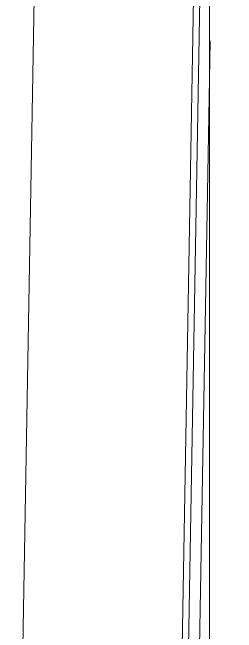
# Model space of a CAD drawing. Header units: millimetres. Extents: x -10020 to 20888, y -4665 to 12339.
# Drawn here: x 1268.8 to 1322.4, y 3196.5 to 3345 of the extents above; entities that cross this region are included whole.
import ezdxf

# ---------------------------------------------------------------- set-up
doc = ezdxf.new("R2010")
doc.units = ezdxf.units.MM
doc.layers.add('A-FLOR-HRAL', color=11, linetype='Continuous', lineweight=9)

# ---------------------------------------------------------------- blocks, each defined once
blk = doc.blocks.new('Railing - 1_-408027-West')
at = {"layer": 'A-FLOR-HRAL'}
blk.add_line((1315.95, 3568.44), (1315.95, 3048), dxfattribs=at)
blk = doc.blocks.new('Railing - Railing-407973-West')
at = {"layer": 'A-FLOR-HRAL'}
for p, q in [((1308.38, 3048), (1316.06, 3490.55)), ((1311.03, 3048), (1316.06, 3338.15))]:
    blk.add_line(p, q, dxfattribs=at)
blk.add_blockref('Railing - 1_-408027-West', (0, 0))
blk = doc.blocks.new('Top Rail Type - Top Rail_Internal_-407996-West')
at = {"layer": 'A-FLOR-HRAL'}
for p, q in [((1284.32, 3941.28), (1268.81, 3048)), ((1306.92, 3048), (1322.41, 3940.43))]:
    blk.add_line(p, q, dxfattribs=at)

msp = doc.modelspace()

# ---------------------------------------------------------------- block references
for name in ['Top Rail Type - Top Rail_Internal_-407996-West', 'Railing - Railing-407973-West']:
    msp.add_blockref(name, (0, 0))

doc.saveas('drawing.dxf')
